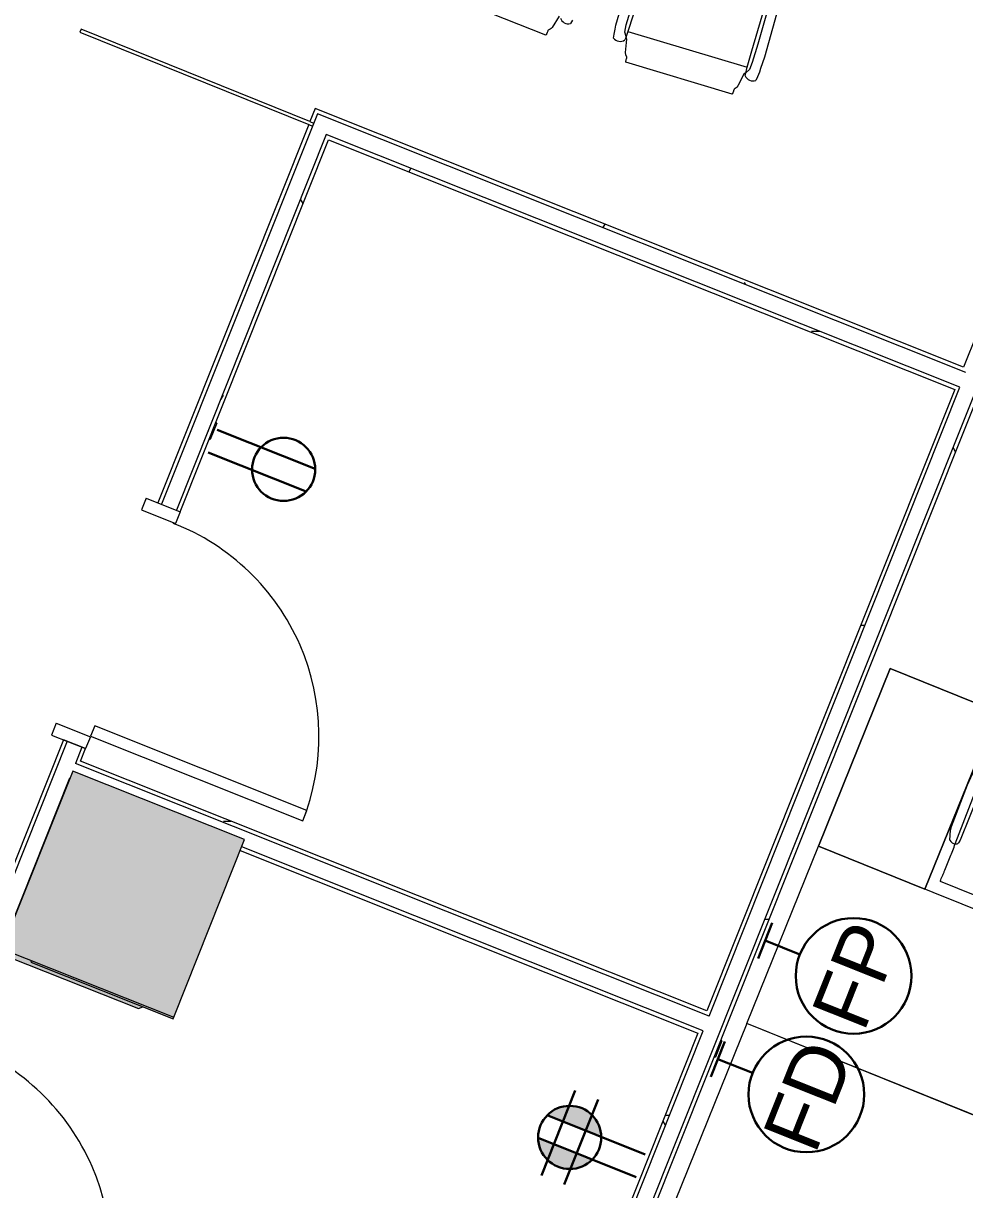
# Model space of a CAD drawing. Header units: inches. Extents: x -13 to 4331, y -638 to 2885.
# Drawn here: x 3102.1 to 3249.6, y 1854.6 to 2037.4 of the extents above; entities that cross this region are included whole.
import ezdxf

# ---------------------------------------------------------------- set-up
doc = ezdxf.new("R2010")
doc.units = ezdxf.units.IN
doc.header["$MEASUREMENT"] = 0
for name, color, linetype, lineweight in [('A-ANNO-NOTE', 131, 'Continuous', 30), ('A-COLS', 52, 'Continuous', 13), ('A-DOOR', 31, 'Continuous', 13), ('A-DOOR-FRAM', 31, 'Continuous', 20), ('A-WALL', 113, 'Continuous', 9), ('A-WALL-PATT', 111, 'Continuous', 13), ('Chevy Chase Pavilion_3rd Floor Base_dwg', 8, 'Continuous', 9), ('E-ELEC-FIXT', 91, 'Continuous', 9), ('I-FURN', 30, 'Continuous', 9), ('I-FURN-PNLS', 30, 'Continuous', 9), ('I-WALL', 2, 'Continuous', 13), ('S-COLS', 52, 'Continuous', 13)]:
    doc.layers.add(name, color=color, linetype=linetype, lineweight=lineweight)
doc.styles.add('Swis721 Lt BT', font='swissl.ttf', dxfattribs={"height": 9})
pattern_1 = [(0, (0, 0), (30.72, 7.68), [1.267, -21.773, 1.267, -21.773, -122.88]), (0, (0, 0), (30.72, 7.68), [-46.08, 1.267, -44.813, 1.267, -21.773, -53.76]), (0, (0, 0), (30.72, 7.68), [-115.2, 1.267, -14.093, 1.267, -37.133]), (120, (11.52, 3.84), (-22.011075, 22.7643), [1.267, -21.773, 1.267, -21.773, -122.88]), (120, (11.52, 3.84), (-22.011075, 22.7643), [-46.08, 1.267, -44.813, 1.267, -21.773, -53.76]), (120, (11.52, 3.84), (-22.011075, 22.7643), [-115.2, 1.267, -14.093, 1.267, -37.133]), (240, (15.36, 19.2), (-8.708925, -30.4443), [1.267, -21.773, 1.267, -21.773, -122.88]), (240, (15.36, 19.2), (-8.708925, -30.4443), [-46.08, 1.267, -44.813, 1.267, -21.773, -53.76]), (240, (15.36, 19.2), (-8.708925, -30.4443), [-115.2, 1.267, -14.093, 1.267, -37.133])]

# ---------------------------------------------------------------- blocks, each defined once
blk = doc.blocks.new('Concrete-Rectangular-Column - 30 x 29-5082803-FIRST FLOOR POWER _ SIGNAL')
at = {"layer": 'S-COLS', "lineweight": 9}
blk.add_hatch(color=7, dxfattribs=at).paths.add_polyline_path([(-15, -14.5), (15, -14.5), (15, 14.5), (-15, 14.5), (-15, -13.38)], flags=0)
at = {"layer": 'S-COLS', "color": 8, "lineweight": 20}
for p, q in [((15, 14.5), (-15, 14.5)), ((-15, 14.5), (-15, -14.5)), ((15, -14.5), (15, 14.5)), ((-15, -14.5), (15, -14.5))]:
    blk.add_line(p, q, dxfattribs=at)
blk = doc.blocks.new('F - BENCHING _RECTANGULAR-1 CHAIRS_ - F - BENCHING _RECTANGULAR-1 CHAIRS_-5112091-FIRST FLOOR POWER _ SIGNAL')
at = {"layer": 'I-FURN'}
for p, q in [((-8.99, 38.56), (-9.14, 38.18)), ((-8.74, 38.82), (-8.99, 38.56)), ((8.75, 39.66), (-8.68, 39.66)), ((9.06, 38.56), (8.8, 38.82)), ((9.13, 38.42), (9.06, 38.56)), ((9.21, 38.18), (9.13, 38.42)), ((-9.14, 38.18), (-9.54, 36.11)), ((9.61, 36.11), (9.21, 38.18)), ((-11.77, 35.18), (-11.8, 34.53)), ((-11.7, 35.95), (-11.77, 35.18)), ((-11.59, 36.56), (-11.7, 35.95)), ((-10.18, 35.18), (-10.28, 34.02)), ((-9.77, 35.78), (-10.18, 35.18)), ((-9.79, 36.11), (-9.81, 36.34)), ((-9.73, 34.95), (-9.79, 36.11)), ((-9.54, 36.11), (-9.77, 35.78)), ((-9.68, 32.27), (-9.73, 34.95)), ((-9.73, 34.95), (9.79, 34.95)), ((9.84, 35.78), (9.61, 36.11)), ((9.79, 34.95), (9.75, 32.27)), ((9.86, 36.11), (9.79, 34.95)), ((10.24, 35.18), (9.84, 35.78)), ((9.88, 36.34), (9.86, 36.11)), ((10.35, 34.02), (10.24, 35.18)), ((11.77, 35.95), (11.66, 36.56)), ((11.84, 35.18), (11.77, 35.95)), ((11.87, 34.53), (11.84, 35.18)), ((-11.8, 34.53), (-11.85, 32.67)), ((-10.28, 34.02), (-10.28, 31.02)), ((10.35, 31.02), (10.35, 34.02)), ((11.92, 32.67), (11.87, 34.53)), ((-11.85, 32.67), (-11.75, 25.67)), ((-9.68, 24.18), (-9.68, 32.27)), ((9.75, 32.27), (9.75, 24.18)), ((11.82, 25.67), (11.92, 32.67)), ((-10.28, 31.02), (-10.17, 23.35)), ((10.24, 23.35), (10.35, 31.02)), ((-11.75, 25.67), (-11.69, 25.08)), ((11.76, 25.08), (11.82, 25.67)), ((-11.69, 25.08), (-11.2, 23.58)), ((-9.74, 23.68), (-9.68, 24.18)), ((9.75, 24.18), (9.81, 23.68)), ((11.27, 23.58), (11.76, 25.08)), ((-10.14, 17.03), (10.2, 17.03))]:
    blk.add_line(p, q, dxfattribs=at)
for centre, radius, start, end in [((-10.82, 35.49), 1.32, 40.065, 125.935), ((10.89, 35.49), 1.32, 54.065, 139.935), ((-10.48, 24.43), 1.12, 229.743, 286.0891), ((-10.4, 24.1), 0.781, 286.8466, 327.6782), ((10.47, 24.1), 0.781, 212.3218, 253.1534), ((10.55, 24.43), 1.12, 253.9109, 310.257)]:
    blk.add_arc(centre, radius, start, end, dxfattribs=at)
for points, knots in [([(-8.68, 39.66), (-8.68, 39.66), (-8.69, 39.64), (-8.7, 39.59), (-8.71, 39.53), (-8.71, 39.44), (-8.72, 39.34), (-8.73, 39.19), (-8.73, 39.01), (-8.74, 38.87), (-8.74, 38.82)], [0, 0, 0, 0, 0.111111, 0.222222, 0.333333, 0.444444, 0.555556, 0.666667, 0.888889, 1, 1, 1, 1]), ([(8.8, 38.82), (8.8, 39.01), (8.79, 39.28), (8.78, 39.5), (8.77, 39.59), (8.76, 39.64), (8.75, 39.66), (8.75, 39.66)], [0, 0, 0, 0, 0.444444, 0.666667, 0.777778, 0.888889, 1, 1, 1, 1]), ([(-10.18, 17.97), (-10.18, 17.89), (-10.18, 17.73), (-10.18, 17.4), (-10.16, 17.1), (-10.14, 17.03), (-10.14, 17.03)], [0, 0, 0, 0, 0.181818, 0.363636, 0.727273, 1, 1, 1, 1]), ([(10.2, 17.03), (10.21, 17.03), (10.21, 17.03), (10.22, 17.06), (10.23, 17.12), (10.23, 17.19), (10.24, 17.27), (10.25, 17.41), (10.25, 17.64), (10.25, 17.85), (10.25, 17.97)], [0, 0, 0, 0, 0.090909, 0.181818, 0.272727, 0.363636, 0.454545, 0.545455, 0.727273, 1, 1, 1, 1])]:
    blk.add_open_spline(points, degree=3, knots=knots, dxfattribs=at)
for points in [[(-10.17, 23.35), (-10.16, 22.62), (-10.15, 21.16), (-10.14, 19.68), (-10.13, 18.94)], [(10.2, 18.94), (10.2, 19.68), (10.21, 21.16), (10.23, 22.62), (10.24, 23.35)], [(-10.13, 18.94), (-10.14, 18.78), (-10.16, 18.46), (-10.17, 18.13), (-10.18, 17.97)], [(10.25, 17.97), (10.24, 18.13), (10.23, 18.46), (10.21, 18.78), (10.2, 18.94)]]:
    blk.add_open_spline(points, degree=3, dxfattribs=at)
at = {"layer": 'I-FURN-PNLS'}
for p, q in [((30, 15), (-30, 15)), ((-30, 15), (-30, -15)), ((30, -15), (30, 15)), ((-30, -15), (30, -15))]:
    blk.add_line(p, q, dxfattribs=at)
blk = doc.blocks.new('F - BENCHING _RECTANGULAR-1 CHAIRS_ - F - BENCHING _RECTANGULAR-1 CHAIRS_-5189738-FIRST FLOOR POWER _ SIGNAL')
at = {"layer": 'I-FURN'}
for p, q in [((-10.14, -17.03), (10.2, -17.03)), ((-11.69, -25.08), (-11.2, -23.58)), ((-10.28, -31.02), (-10.17, -23.35)), ((-9.74, -23.68), (-9.68, -24.18)), ((9.75, -24.18), (9.81, -23.68)), ((10.24, -23.35), (10.35, -31.02)), ((11.27, -23.58), (11.76, -25.08)), ((-11.75, -25.67), (-11.69, -25.08)), ((-9.68, -24.18), (-9.68, -32.27)), ((9.75, -32.27), (9.75, -24.18)), ((11.76, -25.08), (11.82, -25.67)), ((-11.85, -32.67), (-11.75, -25.67)), ((11.82, -25.67), (11.92, -32.67)), ((-10.28, -34.02), (-10.28, -31.02)), ((10.35, -31.02), (10.35, -34.02)), ((-11.8, -34.53), (-11.85, -32.67)), ((-9.68, -32.27), (-9.73, -34.95)), ((9.79, -34.95), (9.75, -32.27)), ((11.92, -32.67), (11.87, -34.53)), ((-11.77, -35.18), (-11.8, -34.53)), ((-10.18, -35.18), (-10.28, -34.02)), ((10.35, -34.02), (10.24, -35.18)), ((11.87, -34.53), (11.84, -35.18)), ((-11.7, -35.95), (-11.77, -35.18)), ((-11.59, -36.56), (-11.7, -35.95)), ((-9.77, -35.78), (-10.18, -35.18)), ((-9.79, -36.11), (-9.81, -36.34)), ((-9.73, -34.95), (-9.79, -36.11)), ((-9.54, -36.11), (-9.77, -35.78)), ((-9.73, -34.95), (9.79, -34.95)), ((-9.14, -38.18), (-9.54, -36.11)), ((9.61, -36.11), (9.21, -38.18)), ((9.84, -35.78), (9.61, -36.11)), ((9.86, -36.11), (9.79, -34.95)), ((10.24, -35.18), (9.84, -35.78)), ((9.88, -36.34), (9.86, -36.11)), ((11.77, -35.95), (11.66, -36.56)), ((11.84, -35.18), (11.77, -35.95)), ((-8.99, -38.56), (-9.14, -38.18)), ((9.21, -38.18), (9.13, -38.42)), ((-8.74, -38.82), (-8.99, -38.56)), ((8.75, -39.66), (-8.68, -39.66)), ((9.06, -38.56), (8.8, -38.82)), ((9.13, -38.42), (9.06, -38.56))]:
    blk.add_line(p, q, dxfattribs=at)
for centre, radius, start, end in [((-10.48, -24.43), 1.12, 73.9109, 130.257), ((-10.4, -24.1), 0.781, 32.3218, 73.1534), ((10.47, -24.1), 0.781, 106.8466, 147.6782), ((10.55, -24.43), 1.12, 49.743, 106.0891), ((-10.82, -35.49), 1.32, 234.065, 319.935), ((10.89, -35.49), 1.32, 220.065, 305.935)]:
    blk.add_arc(centre, radius, start, end, dxfattribs=at)
for points, knots in [([(-10.18, -17.97), (-10.18, -17.85), (-10.18, -17.64), (-10.18, -17.41), (-10.17, -17.27), (-10.17, -17.19), (-10.16, -17.12), (-10.15, -17.06), (-10.14, -17.03), (-10.14, -17.03), (-10.14, -17.03)], [-1, -1, -1, -1, -0.727273, -0.545455, -0.454545, -0.363636, -0.272727, -0.181818, -0.090909, 0, 0, 0, 0]), ([(10.2, -17.03), (10.21, -17.03), (10.23, -17.1), (10.25, -17.4), (10.25, -17.73), (10.25, -17.89), (10.25, -17.97)], [-1, -1, -1, -1, -0.727273, -0.363636, -0.181818, 0, 0, 0, 0]), ([(-8.68, -39.66), (-8.68, -39.66), (-8.69, -39.64), (-8.7, -39.59), (-8.71, -39.5), (-8.73, -39.28), (-8.73, -39.01), (-8.74, -38.82)], [-1, -1, -1, -1, -0.888889, -0.777778, -0.666667, -0.444444, 0, 0, 0, 0]), ([(8.8, -38.82), (8.8, -38.87), (8.8, -39.01), (8.8, -39.19), (8.79, -39.34), (8.78, -39.44), (8.78, -39.53), (8.77, -39.59), (8.76, -39.64), (8.75, -39.66), (8.75, -39.66)], [-1, -1, -1, -1, -0.888889, -0.666667, -0.555556, -0.444444, -0.333333, -0.222222, -0.111111, 0, 0, 0, 0])]:
    blk.add_open_spline(points, degree=3, knots=knots, dxfattribs=at)
for points in [[(-10.13, -18.94), (-10.14, -18.78), (-10.16, -18.46), (-10.17, -18.13), (-10.18, -17.97)], [(10.25, -17.97), (10.24, -18.13), (10.23, -18.46), (10.21, -18.78), (10.2, -18.94)], [(-10.17, -23.35), (-10.16, -22.62), (-10.15, -21.16), (-10.14, -19.68), (-10.13, -18.94)], [(10.2, -18.94), (10.2, -19.68), (10.21, -21.16), (10.23, -22.62), (10.24, -23.35)]]:
    blk.add_open_spline(points, degree=3, dxfattribs=at)
at = {"layer": 'I-FURN-PNLS'}
for p, q in [((-30, 15), (30, 15)), ((-30, -15), (-30, 15)), ((30, 15), (30, -15)), ((30, -15), (-30, -15))]:
    blk.add_line(p, q, dxfattribs=at)
blk = doc.blocks.new('Furniture 58 - Furniture 1-5239381-FIRST FLOOR POWER _ SIGNAL')
at = {"layer": 'I-FURN'}
for p, q in [((2621.12, 1373.53), (2603.07, 1349.57)), ((2603.07, 1349.57), (2621.12, 1373.53)), ((2635.5, 1362.69), (2621.12, 1373.53)), ((2621.12, 1373.53), (2635.5, 1362.69)), ((2617.44, 1338.74), (2635.5, 1362.69)), ((2635.5, 1362.69), (2617.44, 1338.74)), ((2603.07, 1349.57), (2617.44, 1338.74)), ((2617.44, 1338.74), (2603.07, 1349.57))]:
    blk.add_line(p, q, dxfattribs=at)
blk = doc.blocks.new('F - CONF TABLE _CURVED -8 CHAIRS_ - F - CONF TABLE _CURVED -8 CHAIRS_-5530000-FIRST FLOOR POWER _ SIGNAL')
at = {"layer": 'I-FURN'}
for p, q in [((39.38, -25.3), (40.16, -32.92)), ((39.68, -34.22), (38.97, -26.17)), ((41.16, -27.47), (41.87, -34.44)), ((19.88, -37.71), (19.61, -34.72)), ((39.95, -36.89), (39.68, -34.22)), ((40.16, -32.92), (40.42, -35.91)), ((41.87, -34.44), (41.98, -36.3)), ((18.4, -38.36), (18.19, -36.51)), ((20.31, -35.92), (20.51, -38.59)), ((40.42, -35.91), (40.42, -37.09)), ((41.98, -36.3), (42.01, -36.94)), ((18.49, -39), (18.4, -38.36)), ((20.08, -38.87), (19.88, -37.71)), ((20.51, -38.59), (39.95, -36.89)), ((39.87, -38.07), (39.65, -40.16)), ((40.07, -37.71), (39.87, -38.07)), ((40.12, -38.05), (39.95, -36.89)), ((40.42, -37.09), (40.07, -37.71)), ((40.16, -38.27), (40.12, -38.05)), ((42.01, -37.72), (41.95, -38.33)), ((42.01, -36.94), (42.01, -37.72)), ((11.77, -40.13), (11.66, -40.74)), ((18.63, -39.76), (18.49, -39)), ((18.79, -40.36), (18.63, -39.76)), ((20.53, -39.42), (20.08, -38.87)), ((20.51, -38.59), (20.54, -39.76)), ((20.79, -39.74), (20.53, -39.42)), ((20.54, -39.76), (20.54, -39.99)), ((21.37, -41.76), (20.79, -39.74)), ((39.65, -40.16), (39.6, -40.4)), ((9.61, -40.3), (9.21, -42.36)), ((21.55, -42.12), (21.37, -41.76)), ((39.32, -41.68), (21.96, -43.2)), ((39.53, -40.55), (39.3, -40.83)), ((39.6, -40.4), (39.53, -40.55)), ((8.75, -43.85), (-8.68, -43.85)), ((9.06, -42.74), (8.8, -43)), ((9.13, -42.6), (9.06, -42.74)), ((9.21, -42.36), (9.13, -42.6)), ((21.83, -42.36), (21.55, -42.12))]:
    blk.add_line(p, q, dxfattribs=at)
for centre, start, end in [((41.09, -37.34), 225.065, 310.935), ((19.46, -39.23), 239.065, 324.935), ((10.89, -39.68), 220.065, 305.935)]:
    blk.add_arc(centre, 1.32, start, end, dxfattribs=at)
for points, knots in [([(39.3, -40.83), (39.31, -40.88), (39.32, -41.02), (39.33, -41.2), (39.33, -41.35), (39.34, -41.45), (39.34, -41.54), (39.33, -41.61), (39.33, -41.65), (39.32, -41.67), (39.32, -41.68)], [-1, -1, -1, -1, -0.888889, -0.666667, -0.555556, -0.444444, -0.333333, -0.222222, -0.111111, 0, 0, 0, 0]), ([(8.8, -43), (8.8, -43.05), (8.8, -43.19), (8.8, -43.37), (8.79, -43.52), (8.78, -43.62), (8.78, -43.71), (8.77, -43.78), (8.76, -43.82), (8.75, -43.84), (8.75, -43.85)], [-1, -1, -1, -1, -0.888889, -0.666667, -0.555556, -0.444444, -0.333333, -0.222222, -0.111111, 0, 0, 0, 0]), ([(21.96, -43.2), (21.95, -43.19), (21.95, -43.17), (21.93, -43.13), (21.92, -43.04), (21.88, -42.82), (21.85, -42.55), (21.83, -42.36)], [-1, -1, -1, -1, -0.888889, -0.777778, -0.666667, -0.444444, 0, 0, 0, 0])]:
    blk.add_open_spline(points, degree=3, knots=knots, dxfattribs=at)
blk = doc.blocks.new('Single Flush - OTJ_SOLIDFLUSH_ALUM-5659429-FIRST FLOOR POWER _ SIGNAL')
at = {"layer": 'A-DOOR', "lineweight": 20}
for p, q in [((16.15625, 37.6875), (16.15625, 1.875)), ((17.90625, 37.6875), (16.15625, 37.6875)), ((17.90625, 1.875), (17.90625, 37.6875)), ((16.15625, 1.875), (17.90625, 1.875))]:
    blk.add_line(p, q, dxfattribs=at)
at = {"layer": 'A-DOOR', "lineweight": 9}
blk.add_arc((17.90625, 1.875), 35.8125, 90, 180.5, dxfattribs=at)
at = {"layer": 'A-DOOR-FRAM'}
for p, q in [((-20, -3.875), (-20, 1.875)), ((-20, 1.875), (-18, 1.875)), ((-18, -3.875), (-18, 1.875)), ((18.000004, -3.875), (18.000004, 1.875)), ((18.000004, 1.875), (20.000004, 1.875)), ((20.000004, -3.875), (20.000004, 1.875)), ((-20, -3.875), (-18, -3.875)), ((18.000004, -3.875), (20.000004, -3.875))]:
    blk.add_line(p, q, dxfattribs=at)
blk = doc.blocks.new('PS - Power Device _Wall Base_ - Basefeed Data-4862737-FIRST FLOOR POWER _ SIGNAL')
at = {"layer": 'E-ELEC-FIXT'}
for p, q in [((3211.58, 1877.88), (3211.41, 1877.95)), ((3211.58, 1877.88), (3210.56, 1875.32)), ((3210.39, 1875.39), (3210.56, 1875.32))]:
    blk.add_line(p, q, dxfattribs=at)
blk = doc.blocks.new('PS - Power Device _Wall Base_ - Duplex-4862727-FIRST FLOOR POWER _ SIGNAL')
at = {"layer": 'E-ELEC-FIXT'}
for p, q in [((2607.88, 1364.93), (2605.6, 1363.38)), ((2607.88, 1364.93), (2607.77, 1365.08)), ((2605.5, 1363.54), (2605.6, 1363.38))]:
    blk.add_line(p, q, dxfattribs=at)
blk = doc.blocks.new('Chevy Chase Pavilion_3rd Floor Base_dwg-5020009-FIRST FLOOR POWER _ SIGNAL')
at = {"layer": 'A-WALL-PATT', "lineweight": 9}
blk.add_hatch(color=7, dxfattribs=at).paths.add_polyline_path([(3120.16, 1882.98), (3120.79, 1883.25), (3103.28, 1890.24), (3103.37, 1890.48), (3099.25, 1892.13), (3099.7, 1891.08), (3118.74, 1883.54)], flags=0)
at = {"layer": 'S-COLS', "color": 7, "lineweight": 9, "flags": 128}
blk.add_lwpolyline([(3099.25, 1892.13), (3099.7, 1891.08), (3120.16, 1882.98), (3120.79, 1883.25)], dxfattribs=at)

msp = doc.modelspace()

# ---------------------------------------------------------------- hatches: boundary and pattern name
at = {"layer": 'A-ANNO-NOTE', "lineweight": 9}
for points in [[(3192.26, 1864.74), (3185.34, 1867.09), (3184.39, 1866.41)], [(3185.34, 1867.09), (3187.07, 1867.66), (3186.68, 1867.59)], [(3185.34, 1867.09), (3188.63, 1867.62), (3187.07, 1867.66)], [(3191.59, 1865.86), (3188.63, 1867.62), (3185.34, 1867.09)], [(3185.34, 1867.09), (3186.68, 1867.59), (3186.05, 1867.41)], [(3192.26, 1864.74), (3191.59, 1865.86), (3185.34, 1867.09)], [(3188.63, 1867.62), (3187.85, 1867.7), (3187.07, 1867.66)], [(3191.59, 1865.86), (3190.43, 1866.9), (3188.63, 1867.62)], [(3190.43, 1866.9), (3189.26, 1867.46), (3188.63, 1867.62)], [(3190.43, 1866.9), (3189.86, 1867.22), (3189.26, 1867.46)], [(3192.68, 1862.84), (3184.39, 1866.41), (3184.2, 1866.23)], [(3192.68, 1862.84), (3192.63, 1863.49), (3184.39, 1866.41)], [(3192.63, 1863.49), (3192.26, 1864.74), (3184.39, 1866.41)], [(3191.59, 1865.86), (3191.05, 1866.43), (3190.43, 1866.9)], [(3192.26, 1864.74), (3192.03, 1865.21), (3191.59, 1865.86)], [(3192.63, 1863.49), (3192.55, 1863.88), (3192.26, 1864.74)], [(3192.55, 1863.88), (3192.45, 1864.26), (3192.26, 1864.74)], [(3191.17, 1859.19), (3191.26, 1859.28), (3182.78, 1862.67)], [(3191.17, 1859.19), (3182.78, 1862.67), (3182.88, 1861.76)], [(3190.77, 1858.85), (3191.17, 1859.19), (3182.88, 1861.76)], [(3183.43, 1860.3), (3182.88, 1861.76), (3183.06, 1861.13)], [(3185.72, 1858.23), (3190.77, 1858.85), (3182.88, 1861.76)], [(3185.72, 1858.23), (3182.88, 1861.76), (3183.43, 1860.3)], [(3185.03, 1858.61), (3183.43, 1860.3), (3183.87, 1859.65)], [(3185.72, 1858.23), (3183.43, 1860.3), (3185.03, 1858.61)], [(3185.03, 1858.61), (3183.87, 1859.65), (3184.31, 1859.17)], [(3186.84, 1857.89), (3190.77, 1858.85), (3185.72, 1858.23)], [(3186.84, 1857.89), (3188.78, 1857.92), (3190.77, 1858.85)], [(3188.01, 1857.81), (3188.78, 1857.92), (3186.84, 1857.89)], [(3187.61, 1857.81), (3188.01, 1857.81), (3186.84, 1857.89)], [(3188.78, 1857.92), (3189.41, 1858.1), (3190.77, 1858.85)], [(3189.41, 1858.1), (3190.23, 1858.48), (3190.77, 1858.85)]]:
    msp.add_hatch(color=256, dxfattribs=at).paths.add_polyline_path(points, flags=0)
at = {"layer": 'A-COLS'}
msp.add_hatch(color=250, dxfattribs=at).paths.add_polyline_path([(3125.57, 1881.35), (3125.67, 1881.59), (3103.37, 1890.48), (3103.28, 1890.24), (3124.95, 1881.59)], flags=0)
at = {"layer": 'A-WALL-PATT', "lineweight": 9}
h = msp.add_hatch(dxfattribs=at)
h.set_pattern_fill('FP_13', color=256, style=0, pattern_type=2)
h.set_pattern_definition(pattern_1)
h.paths.add_polyline_path([(3083.77, 1566.32), (3084.37, 1567.82), (3083.79, 1568.05), (3083.19, 1566.55)], flags=0)
h.paths.add_polyline_path([(3084.56, 1568.28), (3109.8, 1631.59), (3109.36, 1632.17), (3083.98, 1568.52)], flags=0)
h.paths.add_polyline_path([(3110.88, 1634.3), (3175.7, 1796.93), (3175.15, 1797.15), (3156, 1749.11), (3155.9, 1748.73), (3139.69, 1707.63), (3139.39, 1707.09), (3139.13, 1706.82), (3110.44, 1634.88), (3110.71, 1634.52)], flags=0)
h.paths.add_polyline_path([(3176.66, 1799.24), (3208.64, 1879.45), (3208.06, 1879.69), (3176.08, 1799.47), (3176.31, 1799.38)], flags=0)
h.paths.add_polyline_path([(3209.57, 1881.78), (3248.89, 1980.38), (3248.31, 1980.61), (3208.99, 1882.01), (3209.22, 1881.92)], flags=0)
h.paths.add_polyline_path([(3249.82, 1982.7), (3305.39, 2122.05), (3304.81, 2122.28), (3249.24, 1982.93), (3249.47, 1982.84)], flags=0)
h = msp.add_hatch(dxfattribs=at)
h.set_pattern_fill('FP_13', color=256, style=0, pattern_type=2)
h.set_pattern_definition(pattern_1)
h.paths.add_polyline_path([(3086.67, 1565.16), (3087.27, 1566.66), (3086.69, 1566.89), (3086.09, 1565.39)], flags=0)
h.paths.add_polyline_path([(3087.46, 1567.13), (3135.67, 1688.02), (3135.09, 1688.25), (3086.88, 1567.36)], flags=0)
h.paths.add_polyline_path([(3136.59, 1690.34), (3254.15, 1985.13), (3253.57, 1985.37), (3136.01, 1690.57), (3136.11, 1690.53)], flags=0)
h.paths.add_polyline_path([(3254.34, 1985.6), (3308.29, 2120.89), (3307.71, 2121.12), (3253.76, 1985.83), (3254.15, 1985.67)], flags=0)
h = msp.add_hatch(dxfattribs=at)
h.set_pattern_fill('FP_13', color=256, style=0, pattern_type=2)
h.set_pattern_definition(pattern_1)
h.paths.add_polyline_path([(3075.15, 1840.14), (3076.34, 1843.13), (3075.76, 1843.36), (3074.57, 1840.37), (3074.92, 1840.24)], flags=0)
h.paths.add_polyline_path([(3091.16, 1880.28), (3108.94, 1924.87), (3108.36, 1925.1), (3090.58, 1880.51)], flags=0)
h.paths.add_polyline_path([(3123.76, 1962.02), (3147.41, 2021.32), (3146.83, 2021.55), (3123.18, 1962.25)], flags=0)
h.paths.add_polyline_path([(3147.59, 2021.78), (3148.17, 2023.24), (3147.59, 2023.46), (3147.01, 2022.01), (3147.41, 2021.86)], flags=0)
h = msp.add_hatch(dxfattribs=at)
h.set_pattern_fill('FP_13', color=256, style=0, pattern_type=2)
h.set_pattern_definition(pattern_1)
h.paths.add_polyline_path([(3249.24, 1982.93), (3249.47, 1983.51), (3147.82, 2024.05), (3147.59, 2023.47), (3247.78, 1983.51)], flags=0)
h = msp.add_hatch(dxfattribs=at)
h.set_pattern_fill('FP_13', color=256, style=0, pattern_type=2)
h.set_pattern_definition(pattern_1)
h.paths.add_polyline_path([(3078.06, 1838.99), (3079.25, 1841.97), (3078.67, 1842.2), (3077.48, 1839.22)], flags=0)
h.paths.add_polyline_path([(3094.06, 1879.12), (3099.25, 1892.13), (3098.73, 1892.34), (3109.38, 1919.04), (3109.32, 1919.07), (3093.48, 1879.36)], flags=0)
h.paths.add_polyline_path([(3110.83, 1921.16), (3111.84, 1923.71), (3111.26, 1923.94), (3110.25, 1921.39)], flags=0)
h.paths.add_polyline_path([(3126.66, 1960.86), (3149.92, 2019.18), (3149.34, 2019.4), (3126.08, 1961.1)], flags=0)
h = msp.add_hatch(dxfattribs=at)
h.set_pattern_fill('FP_13', color=256, style=0, pattern_type=2)
h.set_pattern_definition(pattern_1)
h.paths.add_polyline_path([(3248.08, 1980.03), (3248.31, 1980.61), (3149.57, 2019.99), (3149.34, 2019.41), (3247.2, 1980.38)], flags=0)
h = msp.add_hatch(dxfattribs=at)
h.set_pattern_fill('FP_13', color=256, style=0, pattern_type=2)
h.set_pattern_definition(pattern_1)
h.paths.add_polyline_path([(3208.99, 1882.01), (3209.22, 1882.59), (3111.06, 1921.74), (3110.83, 1921.16), (3208.64, 1882.15)], flags=0)

# ---------------------------------------------------------------- linework, layer by layer
at = {"layer": 'A-ANNO-NOTE'}
for p, q in [((3132.48, 1973.7), (3147.83, 1967.58)), ((3132.48, 1973.7), (3147.83, 1967.58)), ((3131.06, 1970.14), (3146.41, 1964.02)), ((3217.25, 1890.83), (3219.47, 1896.4)), ((3218.36, 1893.61), (3223.8, 1891.44)), ((3209.84, 1872.25), (3212.06, 1877.82)), ((3210.95, 1875.03), (3216.39, 1872.86)), ((3183.29, 1856.8), (3188.61, 1870.13)), ((3186.85, 1855.38), (3192.17, 1868.71)), ((3199.55, 1860.1), (3184.2, 1866.23)), ((3198.13, 1856.54), (3182.78, 1862.67))]:
    msp.add_line(p, q, dxfattribs=at)
at = {"layer": 'A-ANNO-NOTE', "lineweight": 9}
for p, q in [((3184.2, 1866.23), (3192.68, 1862.84)), ((3191.26, 1859.28), (3182.78, 1862.67))]:
    msp.add_line(p, q, dxfattribs=at)
at = {"layer": 'A-ANNO-NOTE'}
for centre, radius in [((3142.88, 1967.49), 4.95), ((3232.23, 1888.08), 9.07), ((3224.82, 1869.5), 9.07), ((3187.73, 1862.76), 4.95)]:
    msp.add_circle(centre, radius, dxfattribs=at)
at = {"layer": 'A-ANNO-NOTE', "lineweight": 9}
for start, end in [(1.0343, 135.4831), (181.0343, 315.4831)]:
    msp.add_arc((3187.73, 1862.76), 4.95, start, end, dxfattribs=at)
at = {"layer": 'A-COLS', "color": 8, "lineweight": 20}
for p, q in [((3103.37, 1890.48), (3103.28, 1890.24)), ((3103.28, 1890.24), (3125.57, 1881.35)), ((3125.57, 1881.35), (3125.67, 1881.59))]:
    msp.add_line(p, q, dxfattribs=at)
at = {"layer": 'A-WALL', "lineweight": 13}
for p, q in [((3136.01, 1690.57), (3307.71, 2121.12)), ((3148.17, 2023.24), (3123.76, 1962.02)), ((3249.82, 1982.7), (3148.17, 2023.24)), ((3146.83, 2021.55), (3147.41, 2021.32)), ((3147.01, 2022.01), (3147.59, 2021.78)), ((3149.57, 2019.99), (3126.08, 1961.1)), ((3248.89, 1980.38), (3149.57, 2019.99)), ((3209.57, 1881.78), (3248.89, 1980.38)), ((3108.94, 1924.87), (3091.16, 1880.28)), ((3111.26, 1923.94), (3110.25, 1921.39)), ((3209.57, 1881.78), (3110.25, 1921.39)), ((3109.32, 1919.07), (3093.48, 1879.36)), ((3109.32, 1919.07), (3109.38, 1919.04)), ((3208.64, 1879.45), (3136.32, 1908.3)), ((3176.66, 1799.24), (3208.64, 1879.45))]:
    msp.add_line(p, q, dxfattribs=at)
at = {"layer": 'I-WALL'}
for p, q in [((3304.81, 2122.28), (3249.47, 1983.51)), ((3111.15, 2036.51), (3110.96, 2036.04)), ((3110.96, 2036.04), (3146.83, 2021.55)), ((3147.01, 2022.01), (3111.15, 2036.51)), ((3147.82, 2024.05), (3147.01, 2022.01)), ((3249.47, 1983.51), (3147.82, 2024.05)), ((3146.83, 2021.55), (3123.18, 1962.25)), ((3126.66, 1960.86), (3149.92, 2019.18)), ((3149.92, 2019.18), (3248.08, 1980.03)), ((3136.82, 1690.92), (3254.15, 1985.13)), ((3248.08, 1980.03), (3209.22, 1882.59)), ((3123.18, 1962.25), (3126.66, 1960.86)), ((3108.36, 1925.1), (3090.58, 1880.51)), ((3111.84, 1923.71), (3108.36, 1925.1)), ((3111.06, 1921.74), (3111.84, 1923.71)), ((3209.22, 1882.59), (3111.06, 1921.74)), ((3136.08, 1907.72), (3207.83, 1879.11)), ((3207.83, 1879.11), (3176.31, 1800.05))]:
    msp.add_line(p, q, dxfattribs=at)

# ---------------------------------------------------------------- block references
at = {"layer": 'A-DOOR', "rotation": 248.2572690489944}
for p in [(3117.51, 1942.98), (3084.91, 1861.24)]:
    msp.add_blockref('Single Flush - OTJ_SOLIDFLUSH_ALUM-5659429-FIRST FLOOR POWER _ SIGNAL', p, dxfattribs=at)
at = {"layer": 'Chevy Chase Pavilion_3rd Floor Base_dwg', "color": 7}
msp.add_blockref('Chevy Chase Pavilion_3rd Floor Base_dwg-5020009-FIRST FLOOR POWER _ SIGNAL', (0, 0), dxfattribs=at)
at = {"layer": 'E-ELEC-FIXT', "rotation": 34.11764358602669}
msp.add_blockref('PS - Power Device _Wall Base_ - Duplex-4862727-FIRST FLOOR POWER _ SIGNAL', (1738.95, -618), dxfattribs=at)
at = {"layer": 'E-ELEC-FIXT'}
msp.add_blockref('PS - Power Device _Wall Base_ - Basefeed Data-4862737-FIRST FLOOR POWER _ SIGNAL', (0, 0), dxfattribs=at)
at = {"layer": 'I-FURN'}
for name, p, rotation in [('F - CONF TABLE _CURVED -8 CHAIRS_ - F - CONF TABLE _CURVED -8 CHAIRS_-5530000-FIRST FLOOR POWER _ SIGNAL', (3192.01, 2079.56), 338.3805545101765), ('Furniture 58 - Furniture 1-5239381-FIRST FLOOR POWER _ SIGNAL', (5419.73, 3906.82), 194.999999999997), ('F - BENCHING _RECTANGULAR-1 CHAIRS_ - F - BENCHING _RECTANGULAR-1 CHAIRS_-5189738-FIRST FLOOR POWER _ SIGNAL', (3248.92, 1883.29), 157.9999999999952), ('F - BENCHING _RECTANGULAR-1 CHAIRS_ - F - BENCHING _RECTANGULAR-1 CHAIRS_-5112091-FIRST FLOOR POWER _ SIGNAL', (3237.68, 1855.48), 157.9999999999956)]:
    msp.add_blockref(name, p, dxfattribs=dict(at, rotation=rotation))
at = {"layer": 'S-COLS', "lineweight": 9, "rotation": 68.25799999998819}
msp.add_blockref('Concrete-Rectangular-Column - 30 x 29-5082803-FIRST FLOOR POWER _ SIGNAL', (3117.75, 1900.9), dxfattribs=at)

# ---------------------------------------------------------------- texts
at = {"layer": 'A-ANNO-NOTE', "lineweight": 9, "char_height": 9, "attachment_point": 1, "rotation": 68.2587, "style": 'Swis721 Lt BT'}
for s, insert, width in [('FP', (3225.45, 1882.39), 18.18), ('FD', (3217.81, 1863.24), 19.695)]:
    msp.add_mtext(s, dxfattribs=dict(at, insert=insert, width=width))

doc.saveas('drawing.dxf')
